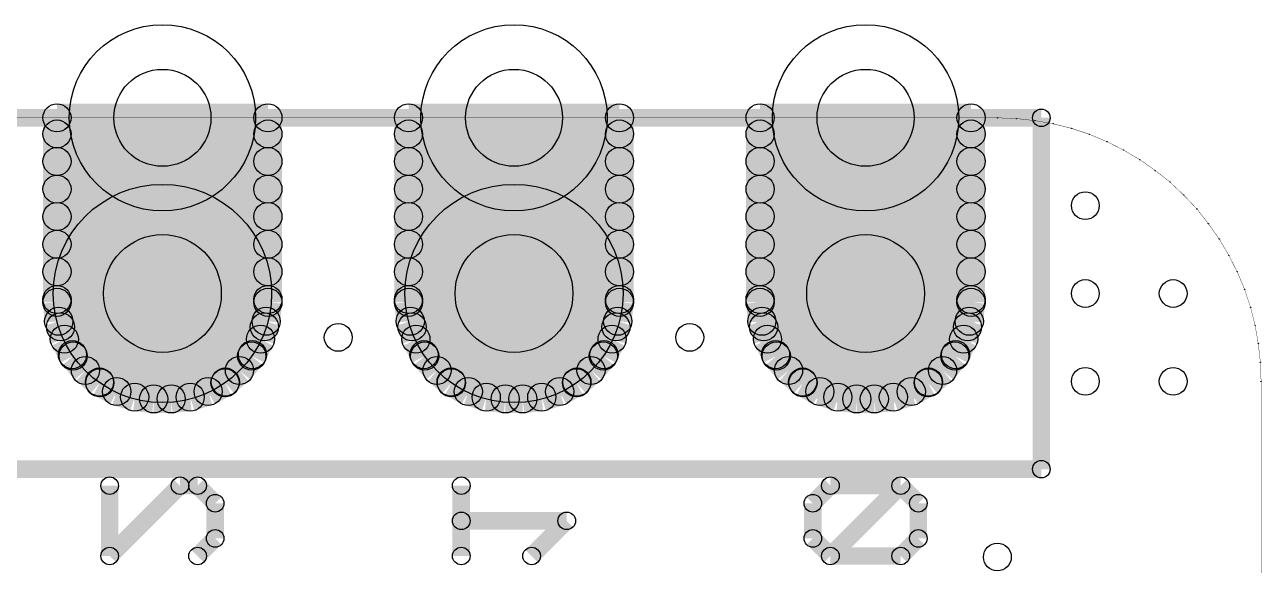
# Model space of a CAD drawing. Extents: x 0 to 26.8, y 0 to 19.7.
# Drawn here: x 17.86 to 26.8, y 15.83 to 19.74 of the extents above; entities that cross this region are included whole.
import ezdxf

# ---------------------------------------------------------------- set-up
doc = ezdxf.new("R2010")
doc.units = 0
doc.layers.get('0').update_dxf_attribs({"linetype": 'CONTINUOUS'})
for name, color, linetype in [('SEEEDSTUDIOXIAONRF52840V1_1_GBO', 7, 'CONTINUOUS'), ('SEEEDSTUDIOXIAONRF52840V1_1_GBS', 6, 'CONTINUOUS'), ('SEEEDSTUDIOXIAONRF52840V1_1_TXT', 12, 'CONTINUOUS')]:
    doc.layers.add(name, color=color, linetype=linetype)

# ---------------------------------------------------------------- blocks, each defined once
blk = doc.blocks.new('ROUND_3')
blk.add_circle((0, 0), 0.0635)
blk = doc.blocks.new('ROUND_1')
blk.add_circle((0, 0), 0.00127)
blk = doc.blocks.new('CUSTOM_25')
for points in [[(-0.788668, 0.326678), (-0.326676, 0.788668), (0.788668, 0.326678), (0.326678, 0.788668)], [(-0.788668, 0.326676), (-0.788668, 0.326678), (0.788668, 0.326676), (0.788668, 0.326678)], [(-0.788668, -0.326676), (-0.788668, 0.326676), (0.788668, -0.326676), (0.788668, 0.326676)], [(-0.788666, -0.326678), (-0.788668, -0.326676), (0.788668, -0.326678), (0.788668, -0.326676)], [(-0.326678, -0.788668), (-0.788666, -0.326678), (0.326676, -0.788668), (0.788668, -0.326678)]]:
    blk.add_solid(points)
blk = doc.blocks.new('ROUND_26')
blk.add_circle((0, 0), 0.7887)
blk = doc.blocks.new('ROUND_27')
blk.add_circle((0, 0), 0.6731)
blk = doc.blocks.new('ROUND_18')
blk.add_circle((0, 0), 0.1016)
blk = doc.blocks.new('ROUND_85')
blk.add_circle((0, 0), 0.1003)
blk = doc.blocks.new('ROUND_86')
blk.add_circle((0, 0), 0.3505)
blk = doc.blocks.new('ROUND_87')
blk.add_circle((0, 0), 0.4254)

msp = doc.modelspace()

# ---------------------------------------------------------------- linework, layer by layer
at = {"layer": 'SEEEDSTUDIOXIAONRF52840V1_1_GBO'}
for points, const_width in [([(7.4295, 19.0627), (25.2095, 19.0627)], 0.127), ([(25.2095, 19.0627), (25.2095, 16.5227)], 0.127), ([(24.892, 19.0627), (7.747, 19.0627)], 0.00254), ([(25.02916, 19.05762), (24.892, 19.0627)], 0.00254), ([(25.16378, 19.04238), (25.02916, 19.05762)], 0.00254), ([(25.29586, 19.01952), (25.16378, 19.04238)], 0.00254), ([(25.42794, 18.9865), (25.29586, 19.01952)], 0.00254), ([(25.55748, 18.94332), (25.42794, 18.9865)], 0.00254), ([(25.68448, 18.88998), (25.55748, 18.94332)], 0.00254), ([(25.80386, 18.82902), (25.68448, 18.88998)], 0.00254), ([(25.9207, 18.76044), (25.80386, 18.82902)], 0.00254), ([(26.03246, 18.6817), (25.9207, 18.76044)], 0.00254), ([(26.13914, 18.59788), (26.03246, 18.6817)], 0.00254), ([(26.2382, 18.5039), (26.13914, 18.59788)], 0.00254), ([(26.33218, 18.40484), (26.2382, 18.5039)], 0.00254), ([(26.416, 18.29816), (26.33218, 18.40484)], 0.00254), ([(26.49474, 18.1864), (26.416, 18.29816)], 0.00254), ([(26.56332, 18.06956), (26.49474, 18.1864)], 0.00254), ([(26.62428, 17.95018), (26.56332, 18.06956)], 0.00254), ([(26.67762, 17.82318), (26.62428, 17.95018)], 0.00254), ([(26.7208, 17.69364), (26.67762, 17.82318)], 0.00254), ([(26.75382, 17.56156), (26.7208, 17.69364)], 0.00254), ([(26.77668, 17.42948), (26.75382, 17.56156)], 0.00254), ([(26.79192, 17.29486), (26.77668, 17.42948)], 0.00254), ([(26.797, 17.1577), (26.79192, 17.29486)], 0.00254), ([(26.797, 3.1877), (26.797, 17.1577)], 0.00254), ([(25.2095, 16.5227), (7.4295, 16.5227)], 0.127), ([(18.4785, 15.89532), (18.9865, 16.40332)], 0.127), ([(18.4785, 15.89532), (18.4785, 16.40332)], 0.127), ([(18.9865, 16.40332), (19.1135, 16.40332)], 0.127), ([(19.1135, 16.40332), (19.2405, 16.27632)], 0.127), ([(21.0185, 16.40332), (21.0185, 15.89532)], 0.127), ([(23.6855, 16.40332), (23.5585, 16.27632)], 0.127), ([(23.6855, 15.89532), (24.1935, 16.40332)], 0.127), ([(24.1935, 16.40332), (23.6855, 16.40332)], 0.127), ([(24.3205, 16.27632), (24.1935, 16.40332)], 0.127), ([(19.2405, 16.27632), (19.2405, 16.02232)], 0.127), ([(23.5585, 16.27632), (23.5585, 16.02232)], 0.127), ([(24.3205, 16.02232), (24.3205, 16.27632)], 0.127), ([(21.0185, 16.14932), (21.7805, 16.14932)], 0.127), ([(21.7805, 16.14932), (21.5265, 15.89532)], 0.127), ([(19.2405, 16.02232), (19.1135, 15.89532)], 0.127), ([(23.5585, 16.02232), (23.6855, 15.89532)], 0.127), ([(24.1935, 15.89532), (24.3205, 16.02232)], 0.127), ([(23.6855, 15.89532), (24.1935, 15.89532)], 0.127)]:
    msp.add_lwpolyline(points, dxfattribs=dict(at, const_width=const_width))
at = {"layer": 'SEEEDSTUDIOXIAONRF52840V1_1_GBS'}
for points, const_width in [([(18.0975, 19.0627), (19.6215, 19.0627)], 0.2032), ([(18.0975, 17.7292), (18.0975, 19.0627)], 0.2032), ([(19.6215, 19.0627), (19.6215, 17.7292)], 0.2032), ([(22.1615, 19.0627), (20.6375, 19.0627)], 0.2032), ([(20.6375, 19.0627), (20.6375, 17.7292)], 0.2032), ([(22.1615, 17.7292), (22.1615, 19.0627)], 0.2032), ([(24.7015, 19.0627), (23.1775, 19.0627)], 0.2032), ([(23.1775, 19.0627), (23.1775, 17.7292)], 0.2032), ([(24.7015, 17.7292), (24.7015, 19.0627)], 0.2032), ([(24.892, 19.0627), (7.747, 19.0627)], 0.00254), ([(19.6215, 18.94586), (18.0975, 18.94586)], 0.2032), ([(20.6375, 18.94586), (22.1615, 18.94586)], 0.2032), ([(24.7015, 18.94586), (23.1775, 18.94586)], 0.2032), ([(25.02916, 19.05762), (24.892, 19.0627)], 0.00254), ([(25.16378, 19.04238), (25.02916, 19.05762)], 0.00254), ([(25.29586, 19.01952), (25.16378, 19.04238)], 0.00254), ([(25.42794, 18.9865), (25.29586, 19.01952)], 0.00254), ([(25.55748, 18.94332), (25.42794, 18.9865)], 0.00254), ([(25.68448, 18.88998), (25.55748, 18.94332)], 0.00254), ([(25.80386, 18.82902), (25.68448, 18.88998)], 0.00254), ([(18.0975, 18.74774), (19.6215, 18.74774)], 0.2032), ([(22.1615, 18.74774), (20.6375, 18.74774)], 0.2032), ([(23.1775, 18.74774), (24.7015, 18.74774)], 0.2032), ([(25.9207, 18.76044), (25.80386, 18.82902)], 0.00254), ([(26.03246, 18.6817), (25.9207, 18.76044)], 0.00254), ([(26.13914, 18.59788), (26.03246, 18.6817)], 0.00254), ([(19.6215, 18.54708), (18.0975, 18.54708)], 0.2032), ([(20.6375, 18.54708), (22.1615, 18.54708)], 0.2032), ([(24.7015, 18.54708), (23.1775, 18.54708)], 0.2032), ([(26.2382, 18.5039), (26.13914, 18.59788)], 0.00254), ([(26.33218, 18.40484), (26.2382, 18.5039)], 0.00254), ([(18.0975, 18.34896), (19.6215, 18.34896)], 0.2032), ([(22.1615, 18.34896), (20.6375, 18.34896)], 0.2032), ([(23.1775, 18.34896), (24.7015, 18.34896)], 0.2032), ([(26.416, 18.29816), (26.33218, 18.40484)], 0.00254), ([(19.6215, 18.1483), (18.0975, 18.1483)], 0.2032), ([(20.6375, 18.1483), (22.1615, 18.1483)], 0.2032), ([(24.7015, 18.1483), (23.1775, 18.1483)], 0.2032), ([(26.49474, 18.1864), (26.416, 18.29816)], 0.00254), ([(26.56332, 18.06956), (26.49474, 18.1864)], 0.00254), ([(18.0975, 17.95018), (19.6215, 17.95018)], 0.2032), ([(22.1615, 17.95018), (20.6375, 17.95018)], 0.2032), ([(23.1775, 17.95018), (24.7015, 17.95018)], 0.2032), ([(26.62428, 17.95018), (26.56332, 18.06956)], 0.00254), ([(26.67762, 17.82318), (26.62428, 17.95018)], 0.00254), ([(19.6215, 17.74952), (18.0975, 17.74952)], 0.2032), ([(18.1102, 17.59204), (18.0975, 17.7292)], 0.2032), ([(19.6215, 17.7292), (19.6088, 17.59204)], 0.2032), ([(20.6375, 17.74952), (22.1615, 17.74952)], 0.2032), ([(20.6375, 17.7292), (20.6502, 17.59204)], 0.2032), ([(22.1488, 17.59204), (22.1615, 17.7292)], 0.2032), ([(24.7015, 17.74952), (23.1775, 17.74952)], 0.2032), ([(23.1775, 17.7292), (23.1902, 17.59204)], 0.2032), ([(24.6888, 17.59204), (24.7015, 17.7292)], 0.2032), ([(26.7208, 17.69364), (26.67762, 17.82318)], 0.00254), ([(18.15084, 17.4625), (18.1102, 17.59204)], 0.2032), ([(19.6088, 17.59204), (19.56816, 17.4625)], 0.2032), ([(20.6502, 17.59204), (20.69084, 17.4625)], 0.2032), ([(22.10816, 17.4625), (22.1488, 17.59204)], 0.2032), ([(23.1902, 17.59204), (23.23084, 17.4625)], 0.2032), ([(24.64816, 17.4625), (24.6888, 17.59204)], 0.2032), ([(26.75382, 17.56156), (26.7208, 17.69364)], 0.00254), ([(18.1229, 17.5514), (19.5961, 17.5514)], 0.2032), ([(22.1361, 17.5514), (20.6629, 17.5514)], 0.2032), ([(23.2029, 17.5514), (24.6761, 17.5514)], 0.2032), ([(18.21434, 17.34058), (18.15084, 17.4625)], 0.2032), ([(19.56816, 17.4625), (19.50466, 17.34058)], 0.2032), ([(20.69084, 17.4625), (20.75434, 17.34058)], 0.2032), ([(22.04466, 17.34058), (22.10816, 17.4625)], 0.2032), ([(23.23084, 17.4625), (23.29434, 17.34058)], 0.2032), ([(24.58466, 17.34058), (24.64816, 17.4625)], 0.2032), ([(26.77668, 17.42948), (26.75382, 17.56156)], 0.00254), ([(19.50974, 17.35074), (18.20926, 17.35074)], 0.2032), ([(18.30324, 17.23644), (18.21434, 17.34058)], 0.2032), ([(19.50466, 17.34058), (19.41576, 17.23644)], 0.2032), ([(20.74926, 17.35074), (22.04974, 17.35074)], 0.2032), ([(20.75434, 17.34058), (20.84324, 17.23644)], 0.2032), ([(21.95576, 17.23644), (22.04466, 17.34058)], 0.2032), ([(24.58974, 17.35074), (23.28926, 17.35074)], 0.2032), ([(23.29434, 17.34058), (23.38324, 17.23644)], 0.2032), ([(24.49576, 17.23644), (24.58466, 17.34058)], 0.2032), ([(26.79192, 17.29486), (26.77668, 17.42948)], 0.00254), ([(18.40738, 17.14754), (18.30324, 17.23644)], 0.2032), ([(19.41576, 17.23644), (19.31162, 17.14754)], 0.2032), ([(20.84324, 17.23644), (20.94738, 17.14754)], 0.2032), ([(21.85162, 17.14754), (21.95576, 17.23644)], 0.2032), ([(23.38324, 17.23644), (23.48738, 17.14754)], 0.2032), ([(24.39162, 17.14754), (24.49576, 17.23644)], 0.2032), ([(18.40484, 17.15262), (19.31416, 17.15262)], 0.2032), ([(18.5293, 17.08404), (18.40738, 17.14754)], 0.2032), ([(19.31162, 17.14754), (19.1897, 17.08404)], 0.2032), ([(21.85416, 17.15262), (20.94484, 17.15262)], 0.2032), ([(20.94738, 17.14754), (21.0693, 17.08404)], 0.2032), ([(21.7297, 17.08404), (21.85162, 17.14754)], 0.2032), ([(23.48484, 17.15262), (24.39416, 17.15262)], 0.2032), ([(23.48738, 17.14754), (23.6093, 17.08404)], 0.2032), ([(24.2697, 17.08404), (24.39162, 17.14754)], 0.2032), ([(26.797, 17.1577), (26.79192, 17.29486)], 0.00254), ([(18.65884, 17.0434), (18.5293, 17.08404)], 0.2032), ([(19.1897, 17.08404), (19.06016, 17.0434)], 0.2032), ([(21.0693, 17.08404), (21.19884, 17.0434)], 0.2032), ([(21.60016, 17.0434), (21.7297, 17.08404)], 0.2032), ([(23.6093, 17.08404), (23.73884, 17.0434)], 0.2032), ([(24.14016, 17.0434), (24.2697, 17.08404)], 0.2032), ([(26.797, 3.1877), (26.797, 17.1577)], 0.00254), ([(18.796, 17.0307), (18.65884, 17.0434)], 0.2032), ([(18.923, 17.0307), (18.796, 17.0307)], 0.2032), ([(19.06016, 17.0434), (18.923, 17.0307)], 0.2032), ([(21.19884, 17.0434), (21.336, 17.0307)], 0.2032), ([(21.336, 17.0307), (21.463, 17.0307)], 0.2032), ([(21.463, 17.0307), (21.60016, 17.0434)], 0.2032), ([(23.73884, 17.0434), (23.876, 17.0307)], 0.2032), ([(23.876, 17.0307), (24.003, 17.0307)], 0.2032), ([(24.003, 17.0307), (24.14016, 17.0434)], 0.2032)]:
    msp.add_lwpolyline(points, dxfattribs=dict(at, const_width=const_width))

# ---------------------------------------------------------------- block references
at = {"layer": 'SEEEDSTUDIOXIAONRF52840V1_1_GBO'}
for name, p in [('ROUND_3', (25.2095, 19.0627)), ('ROUND_1', (24.892, 19.0627)), ('ROUND_1', (25.02916, 19.05762)), ('ROUND_1', (25.16378, 19.04238)), ('ROUND_1', (25.29586, 19.01952)), ('ROUND_1', (25.42794, 18.9865)), ('ROUND_1', (25.55748, 18.94332)), ('ROUND_1', (25.68448, 18.88998)), ('ROUND_1', (25.80386, 18.82902)), ('ROUND_1', (25.9207, 18.76044)), ('ROUND_1', (26.03246, 18.6817)), ('ROUND_1', (26.13914, 18.59788)), ('ROUND_1', (26.2382, 18.5039)), ('ROUND_1', (26.33218, 18.40484)), ('ROUND_1', (26.416, 18.29816)), ('ROUND_1', (26.49474, 18.1864)), ('ROUND_1', (26.56332, 18.06956)), ('ROUND_1', (26.62428, 17.95018)), ('ROUND_1', (26.67762, 17.82318)), ('ROUND_1', (26.7208, 17.69364)), ('ROUND_1', (26.75382, 17.56156)), ('ROUND_1', (26.77668, 17.42948)), ('ROUND_1', (26.79192, 17.29486)), ('ROUND_1', (26.797, 17.1577)), ('ROUND_1', (26.797, 17.1577)), ('ROUND_3', (25.2095, 16.5227)), ('ROUND_3', (18.4785, 16.40332)), ('ROUND_3', (18.9865, 16.40332)), ('ROUND_3', (19.1135, 16.40332)), ('ROUND_3', (21.0185, 16.40332)), ('ROUND_3', (23.6855, 16.40332)), ('ROUND_3', (24.1935, 16.40332)), ('ROUND_3', (24.1935, 16.40332)), ('ROUND_3', (19.2405, 16.27632)), ('ROUND_3', (23.5585, 16.27632)), ('ROUND_3', (24.3205, 16.27632)), ('ROUND_3', (21.0185, 16.14932)), ('ROUND_3', (21.7805, 16.14932)), ('ROUND_3', (19.2405, 16.02232)), ('ROUND_3', (23.5585, 16.02232)), ('ROUND_3', (23.5585, 16.02232)), ('ROUND_3', (24.3205, 16.02232)), ('ROUND_3', (18.4785, 15.89532)), ('ROUND_3', (18.4785, 15.89532)), ('ROUND_3', (19.1135, 15.89532)), ('ROUND_3', (21.0185, 15.89532)), ('ROUND_3', (21.5265, 15.89532)), ('ROUND_3', (23.6855, 15.89532)), ('ROUND_3', (23.6855, 15.89532)), ('ROUND_3', (24.1935, 15.89532))]:
    msp.add_blockref(name, p, dxfattribs=at)
at = {"layer": 'SEEEDSTUDIOXIAONRF52840V1_1_GBS'}
for name, p in [('ROUND_27', (18.8595, 19.0627)), ('ROUND_27', (21.3995, 19.0627)), ('ROUND_27', (23.9395, 19.0627)), ('ROUND_18', (18.0975, 19.0627)), ('ROUND_18', (18.0975, 19.0627)), ('ROUND_18', (19.6215, 19.0627)), ('ROUND_18', (20.6375, 19.0627)), ('ROUND_18', (22.1615, 19.0627)), ('ROUND_18', (23.1775, 19.0627)), ('ROUND_18', (24.7015, 19.0627)), ('ROUND_18', (24.7015, 19.0627)), ('ROUND_18', (18.0975, 18.94586)), ('ROUND_18', (19.6215, 18.94586)), ('ROUND_18', (20.6375, 18.94586)), ('ROUND_18', (22.1615, 18.94586)), ('ROUND_18', (23.1775, 18.94586)), ('ROUND_18', (24.7015, 18.94586)), ('ROUND_1', (24.892, 19.0627)), ('ROUND_1', (25.02916, 19.05762)), ('ROUND_1', (25.16378, 19.04238)), ('ROUND_1', (25.29586, 19.01952)), ('ROUND_1', (25.42794, 18.9865)), ('ROUND_1', (25.55748, 18.94332)), ('ROUND_1', (25.68448, 18.88998)), ('ROUND_18', (18.0975, 18.74774)), ('ROUND_18', (19.6215, 18.74774)), ('ROUND_18', (20.6375, 18.74774)), ('ROUND_18', (22.1615, 18.74774)), ('ROUND_18', (23.1775, 18.74774)), ('ROUND_18', (24.7015, 18.74774)), ('ROUND_1', (25.80386, 18.82902)), ('ROUND_1', (25.9207, 18.76044)), ('ROUND_1', (26.03246, 18.6817)), ('ROUND_18', (18.0975, 18.54708)), ('ROUND_18', (19.6215, 18.54708)), ('ROUND_18', (20.6375, 18.54708)), ('ROUND_18', (22.1615, 18.54708)), ('ROUND_18', (23.1775, 18.54708)), ('ROUND_18', (24.7015, 18.54708)), ('ROUND_1', (26.13914, 18.59788)), ('ROUND_26', (18.8595, 17.7927)), ('ROUND_26', (21.3995, 17.7927)), ('CUSTOM_25', (23.9395, 17.7927)), ('ROUND_1', (26.2382, 18.5039)), ('ROUND_18', (18.0975, 18.34896)), ('ROUND_18', (19.6215, 18.34896)), ('ROUND_18', (20.6375, 18.34896)), ('ROUND_18', (22.1615, 18.34896)), ('ROUND_18', (23.1775, 18.34896)), ('ROUND_18', (24.7015, 18.34896)), ('ROUND_1', (26.33218, 18.40484)), ('ROUND_18', (18.0975, 18.1483)), ('ROUND_18', (19.6215, 18.1483)), ('ROUND_18', (20.6375, 18.1483)), ('ROUND_18', (22.1615, 18.1483)), ('ROUND_18', (23.1775, 18.1483)), ('ROUND_18', (24.7015, 18.1483)), ('ROUND_1', (26.416, 18.29816)), ('ROUND_1', (26.49474, 18.1864)), ('ROUND_18', (18.0975, 17.95018)), ('ROUND_18', (19.6215, 17.95018)), ('ROUND_18', (20.6375, 17.95018)), ('ROUND_18', (22.1615, 17.95018)), ('ROUND_18', (23.1775, 17.95018)), ('ROUND_18', (24.7015, 17.95018)), ('ROUND_1', (26.56332, 18.06956)), ('ROUND_1', (26.62428, 17.95018)), ('ROUND_18', (18.0975, 17.74952)), ('ROUND_18', (18.0975, 17.7292)), ('ROUND_18', (19.6215, 17.74952)), ('ROUND_18', (19.6215, 17.7292)), ('ROUND_18', (20.6375, 17.74952)), ('ROUND_18', (20.6375, 17.7292)), ('ROUND_18', (22.1615, 17.74952)), ('ROUND_18', (22.1615, 17.7292)), ('ROUND_18', (23.1775, 17.74952)), ('ROUND_18', (23.1775, 17.7292)), ('ROUND_18', (24.7015, 17.74952)), ('ROUND_18', (24.7015, 17.7292)), ('ROUND_1', (26.67762, 17.82318)), ('ROUND_18', (18.1102, 17.59204)), ('ROUND_18', (19.6088, 17.59204)), ('ROUND_18', (20.6502, 17.59204)), ('ROUND_18', (22.1488, 17.59204)), ('ROUND_18', (22.1488, 17.59204)), ('ROUND_18', (23.1902, 17.59204)), ('ROUND_18', (24.6888, 17.59204)), ('ROUND_1', (26.7208, 17.69364)), ('ROUND_18', (18.1229, 17.5514)), ('ROUND_18', (19.5961, 17.5514)), ('ROUND_18', (20.6629, 17.5514)), ('ROUND_18', (22.1361, 17.5514)), ('ROUND_18', (23.2029, 17.5514)), ('ROUND_18', (24.6761, 17.5514)), ('ROUND_18', (18.15084, 17.4625)), ('ROUND_18', (19.56816, 17.4625)), ('ROUND_18', (20.69084, 17.4625)), ('ROUND_18', (22.10816, 17.4625)), ('ROUND_18', (23.23084, 17.4625)), ('ROUND_18', (24.64816, 17.4625)), ('ROUND_1', (26.75382, 17.56156)), ('ROUND_18', (18.20926, 17.35074)), ('ROUND_18', (18.21434, 17.34058)), ('ROUND_18', (19.50466, 17.34058)), ('ROUND_18', (19.50974, 17.35074)), ('ROUND_18', (20.74926, 17.35074)), ('ROUND_18', (20.75434, 17.34058)), ('ROUND_18', (22.04466, 17.34058)), ('ROUND_18', (22.04974, 17.35074)), ('ROUND_18', (23.28926, 17.35074)), ('ROUND_18', (23.29434, 17.34058)), ('ROUND_18', (24.58466, 17.34058)), ('ROUND_18', (24.58974, 17.35074)), ('ROUND_1', (26.77668, 17.42948)), ('ROUND_18', (18.30324, 17.23644)), ('ROUND_18', (19.41576, 17.23644)), ('ROUND_18', (20.84324, 17.23644)), ('ROUND_18', (21.95576, 17.23644)), ('ROUND_18', (23.38324, 17.23644)), ('ROUND_18', (24.49576, 17.23644)), ('ROUND_18', (18.40484, 17.15262)), ('ROUND_18', (18.40738, 17.14754)), ('ROUND_18', (19.31162, 17.14754)), ('ROUND_18', (19.31416, 17.15262)), ('ROUND_18', (20.94484, 17.15262)), ('ROUND_18', (20.94738, 17.14754)), ('ROUND_18', (21.85162, 17.14754)), ('ROUND_18', (21.85416, 17.15262)), ('ROUND_18', (23.48484, 17.15262)), ('ROUND_18', (23.48738, 17.14754)), ('ROUND_18', (24.39162, 17.14754)), ('ROUND_18', (24.39416, 17.15262)), ('ROUND_1', (26.79192, 17.29486)), ('ROUND_18', (18.5293, 17.08404)), ('ROUND_18', (19.1897, 17.08404)), ('ROUND_18', (21.0693, 17.08404)), ('ROUND_18', (21.7297, 17.08404)), ('ROUND_18', (23.6093, 17.08404)), ('ROUND_18', (24.2697, 17.08404)), ('ROUND_1', (26.797, 17.1577)), ('ROUND_18', (18.65884, 17.0434)), ('ROUND_18', (18.796, 17.0307)), ('ROUND_18', (18.923, 17.0307)), ('ROUND_18', (19.06016, 17.0434)), ('ROUND_18', (21.19884, 17.0434)), ('ROUND_18', (21.336, 17.0307)), ('ROUND_18', (21.463, 17.0307)), ('ROUND_18', (21.60016, 17.0434)), ('ROUND_18', (23.73884, 17.0434)), ('ROUND_18', (23.876, 17.0307)), ('ROUND_18', (24.003, 17.0307)), ('ROUND_18', (24.14016, 17.0434))]:
    msp.add_blockref(name, p, dxfattribs=at)
at = {"layer": 'SEEEDSTUDIOXIAONRF52840V1_1_TXT'}
for name, p in [('ROUND_86', (18.8595, 19.0627)), ('ROUND_86', (21.3995, 19.0627)), ('ROUND_86', (23.9395, 19.0627)), ('ROUND_85', (25.527, 18.4277)), ('ROUND_87', (18.8595, 17.7927)), ('ROUND_87', (21.3995, 17.7927)), ('ROUND_87', (23.9395, 17.7927)), ('ROUND_85', (25.527, 17.7927)), ('ROUND_85', (26.162, 17.7927)), ('ROUND_85', (20.1295, 17.4752)), ('ROUND_85', (22.6695, 17.4752)), ('ROUND_85', (25.527, 17.1577)), ('ROUND_85', (26.162, 17.1577)), ('ROUND_85', (24.892, 15.8877))]:
    msp.add_blockref(name, p, dxfattribs=at)

doc.saveas('drawing.dxf')
